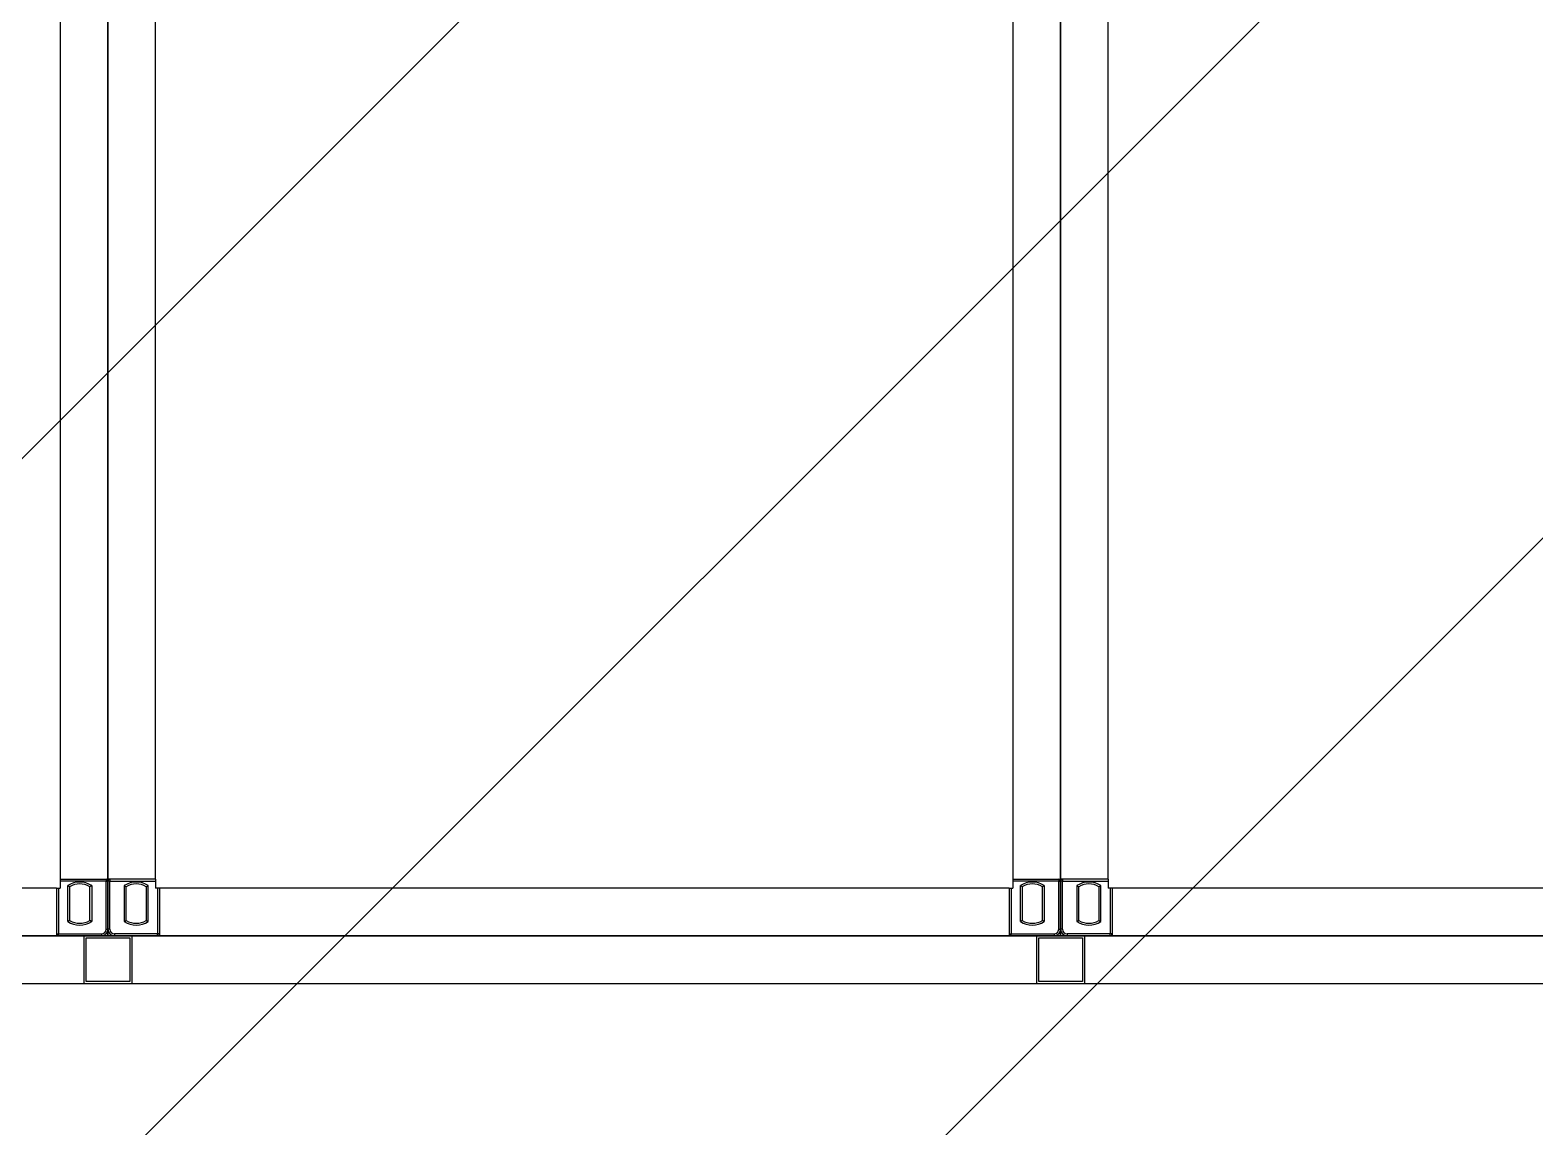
# Model space of a CAD drawing. Header units: millimetres. Extents: x 4133871 to 4440428, y -545651 to -495191.
# Drawn here: x 4276603 to 4276887.3, y -500579.2 to -500371.9 of the extents above; entities that cross this region are included whole.
import ezdxf

# ---------------------------------------------------------------- set-up
doc = ezdxf.new("R2010")
doc.units = ezdxf.units.MM
doc.header["$LTSCALE"] = 60
doc.layers.add('3', color=3, linetype='Continuous')

# ---------------------------------------------------------------- blocks, each defined once
blk = doc.blocks.new('KEY PLAN_NEW')
at = {"color": 253}
for p, q in [((-1466.862, -1315.504), (-1466.862, -1428.384)), ((-1460.862, -1428.384), (-1460.862, -1315.504)), ((-1406.862, -1315.504), (-1406.862, -1428.384)), ((-1400.862, -1428.384), (-1400.862, -1315.504)), ((-1467.102, -1428.944), (-1520.622, -1428.944)), ((-1467.102, -1428.944), (-1466.862, -1428.944)), ((-1466.862, -1428.384), (-1466.862, -1428.944)), ((-1460.862, -1428.384), (-1460.862, -1428.944)), ((-1460.622, -1428.944), (-1460.862, -1428.944)), ((-1407.102, -1428.944), (-1460.622, -1428.944)), ((-1407.102, -1428.944), (-1406.862, -1428.944)), ((-1406.862, -1428.384), (-1406.862, -1428.944)), ((-1400.862, -1428.384), (-1400.862, -1428.944)), ((-1400.622, -1428.944), (-1400.862, -1428.944)), ((-1347.102, -1428.944), (-1400.622, -1428.944)), ((-1465.362, -1434.944), (-1465.362, -1431.944)), ((-1462.362, -1431.944), (-1465.362, -1431.944)), ((-1465.242, -1432.064), (-1462.482, -1432.064)), ((-1465.242, -1432.064), (-1462.482, -1432.064)), ((-1465.242, -1434.824), (-1465.242, -1432.064)), ((-1462.482, -1432.064), (-1462.482, -1434.824)), ((-1462.362, -1431.944), (-1462.362, -1434.944)), ((-1405.362, -1434.944), (-1405.362, -1431.944)), ((-1402.362, -1431.944), (-1405.362, -1431.944)), ((-1405.242, -1432.064), (-1402.482, -1432.064)), ((-1405.242, -1432.064), (-1402.482, -1432.064)), ((-1405.242, -1434.824), (-1405.242, -1432.064)), ((-1402.482, -1432.064), (-1402.482, -1434.824)), ((-1402.362, -1431.944), (-1402.362, -1434.944)), ((-1462.482, -1434.824), (-1465.242, -1434.824)), ((-1402.482, -1434.824), (-1405.242, -1434.824)), ((-1580.302, -1434.944), (-1287.422, -1434.944)), ((-1465.362, -1434.944), (-1462.362, -1434.944)), ((-1405.362, -1434.944), (-1402.362, -1434.944))]:
    blk.add_line(p, q, dxfattribs=at)
at = {"color": 253, "linetype": 'Continuous'}
for p, q in [((-1467.102, -1428.944), (-1467.102, -1431.944)), ((-1466.982, -1428.944), (-1466.982, -1431.824)), ((-1466.862, -1428.384), (-1463.862, -1428.384)), ((-1463.982, -1428.504), (-1466.862, -1428.504)), ((-1466.397, -1431.045), (-1466.397, -1428.782)), ((-1466.277, -1428.849), (-1466.277, -1430.979)), ((-1465.007, -1430.979), (-1465.007, -1428.849)), ((-1464.887, -1428.782), (-1464.887, -1431.045)), ((-1463.982, -1428.384), (-1463.982, -1428.504)), ((-1463.982, -1428.504), (-1463.862, -1428.504)), ((-1463.982, -1431.534), (-1463.982, -1428.504)), ((-1460.862, -1428.384), (-1463.862, -1428.384)), ((-1463.742, -1428.504), (-1463.862, -1428.504)), ((-1463.742, -1428.384), (-1463.742, -1428.504)), ((-1463.742, -1428.504), (-1460.862, -1428.504)), ((-1463.742, -1431.534), (-1463.742, -1428.504)), ((-1462.837, -1428.782), (-1462.837, -1431.045)), ((-1462.717, -1430.979), (-1462.717, -1428.849)), ((-1461.447, -1428.849), (-1461.447, -1430.979)), ((-1461.327, -1431.045), (-1461.327, -1428.782)), ((-1460.742, -1428.944), (-1460.742, -1431.824)), ((-1460.622, -1428.944), (-1460.622, -1431.944)), ((-1407.102, -1428.944), (-1407.102, -1431.944)), ((-1406.982, -1428.944), (-1406.982, -1431.824)), ((-1406.862, -1428.384), (-1403.862, -1428.384)), ((-1403.982, -1428.504), (-1406.862, -1428.504)), ((-1406.397, -1431.045), (-1406.397, -1428.782)), ((-1406.277, -1428.849), (-1406.277, -1430.979)), ((-1405.007, -1430.979), (-1405.007, -1428.849)), ((-1404.887, -1428.782), (-1404.887, -1431.045)), ((-1403.982, -1428.384), (-1403.982, -1428.504)), ((-1403.982, -1428.504), (-1403.862, -1428.504)), ((-1403.982, -1431.534), (-1403.982, -1428.504)), ((-1400.862, -1428.384), (-1403.862, -1428.384)), ((-1403.742, -1428.504), (-1403.862, -1428.504)), ((-1403.742, -1428.384), (-1403.742, -1428.504)), ((-1403.742, -1428.504), (-1400.862, -1428.504)), ((-1403.742, -1431.534), (-1403.742, -1428.504)), ((-1402.837, -1428.782), (-1402.837, -1431.045)), ((-1402.717, -1430.979), (-1402.717, -1428.849)), ((-1401.447, -1428.849), (-1401.447, -1430.979)), ((-1401.327, -1431.045), (-1401.327, -1428.782)), ((-1400.742, -1428.944), (-1400.742, -1431.824)), ((-1400.622, -1428.944), (-1400.622, -1431.944)), ((-1467.102, -1431.824), (-1466.982, -1431.824)), ((-1466.982, -1431.944), (-1466.982, -1431.824)), ((-1466.982, -1431.824), (-1464.272, -1431.824)), ((-1464.272, -1431.824), (-1464.272, -1431.944)), ((-1463.982, -1431.534), (-1463.862, -1431.534)), ((-1463.982, -1431.824), (-1463.982, -1431.823)), ((-1463.982, -1431.824), (-1463.982, -1431.824)), ((-1463.742, -1431.534), (-1463.862, -1431.534)), ((-1463.742, -1431.824), (-1463.742, -1431.823)), ((-1463.742, -1431.824), (-1463.742, -1431.824)), ((-1463.452, -1431.824), (-1463.452, -1431.944)), ((-1460.742, -1431.824), (-1463.452, -1431.824)), ((-1460.742, -1431.944), (-1460.742, -1431.824)), ((-1460.622, -1431.824), (-1460.742, -1431.824)), ((-1407.102, -1431.824), (-1406.982, -1431.824)), ((-1406.982, -1431.944), (-1406.982, -1431.824)), ((-1406.982, -1431.824), (-1404.272, -1431.824)), ((-1404.272, -1431.824), (-1404.272, -1431.944)), ((-1403.982, -1431.534), (-1403.862, -1431.534)), ((-1403.982, -1431.824), (-1403.982, -1431.823)), ((-1403.982, -1431.824), (-1403.982, -1431.824)), ((-1403.742, -1431.534), (-1403.862, -1431.534)), ((-1403.742, -1431.824), (-1403.742, -1431.823)), ((-1403.742, -1431.824), (-1403.742, -1431.824)), ((-1403.452, -1431.824), (-1403.452, -1431.944)), ((-1400.742, -1431.824), (-1403.452, -1431.824)), ((-1400.742, -1431.944), (-1400.742, -1431.824)), ((-1400.622, -1431.824), (-1400.742, -1431.824))]:
    blk.add_line(p, q, dxfattribs=at)
at = {"color": 253}
for points in [[(-1523.862, -1311.944), (-1463.862, -1311.944), (-1463.862, -1431.944), (-1523.862, -1431.944)], [(-1463.862, -1311.944), (-1403.862, -1311.944), (-1403.862, -1431.944), (-1463.862, -1431.944)], [(-1403.862, -1311.944), (-1343.862, -1311.944), (-1343.862, -1431.944), (-1403.862, -1431.944)], [(-1583.862, -1491.944), (-1583.862, -1431.944), (-1283.862, -1431.944), (-1283.862, -1491.944)]]:
    blk.add_lwpolyline(points, close=True, dxfattribs=at)
at = {"color": 253, "linetype": 'Continuous'}
for centre, radius, start, end in [((-1465.642, -1429.914), 1.36, 56.27916, 123.72084), ((-1465.642, -1429.914), 1.24, 59.1964, 120.8036), ((-1463.982, -1428.504), 0.12, 0, 90), ((-1463.742, -1428.504), 0.12, 90, 180), ((-1462.082, -1429.914), 1.36, 56.27916, 123.72084), ((-1462.082, -1429.914), 1.24, 59.1964, 120.8036), ((-1405.642, -1429.914), 1.36, 56.27916, 123.72084), ((-1405.642, -1429.914), 1.24, 59.1964, 120.8036), ((-1403.982, -1428.504), 0.12, 0, 90), ((-1403.742, -1428.504), 0.12, 90, 180), ((-1402.082, -1429.914), 1.36, 56.27916, 123.72084), ((-1402.082, -1429.914), 1.24, 59.1964, 120.8036), ((-1465.642, -1429.914), 1.36, 236.27916, 303.72084), ((-1465.642, -1429.914), 1.24, 239.1964, 300.8036), ((-1462.082, -1429.914), 1.36, 236.27916, 303.72084), ((-1462.082, -1429.914), 1.24, 239.1964, 300.8036), ((-1405.642, -1429.914), 1.36, 236.27916, 303.72084), ((-1405.642, -1429.914), 1.24, 239.1964, 300.8036), ((-1402.082, -1429.914), 1.36, 236.27916, 303.72084), ((-1402.082, -1429.914), 1.24, 239.1964, 300.8036), ((-1466.982, -1431.824), 0.12, 180, 270), ((-1464.272, -1431.534), 0.41, 270, 0), ((-1464.272, -1431.534), 0.29, 270, 0), ((-1463.452, -1431.534), 0.41, 180, 270), ((-1463.452, -1431.534), 0.29, 180, 270), ((-1460.742, -1431.824), 0.12, 270, 0), ((-1406.982, -1431.824), 0.12, 180, 270), ((-1404.272, -1431.534), 0.41, 270, 0), ((-1404.272, -1431.534), 0.29, 270, 0), ((-1403.452, -1431.534), 0.41, 180, 270), ((-1403.452, -1431.534), 0.29, 180, 270), ((-1400.742, -1431.824), 0.12, 270, 0)]:
    blk.add_arc(centre, radius, start, end, dxfattribs=at)
for points, knots in [([(-1466.277, -1428.849), (-1466.277, -1428.848, 46), (-1466.278, -1428.848, 46), (-1466.279, -1428.848, 46), (-1466.28, -1428.847, 46), (-1466.28, -1428.847, 46), (-1466.281, -1428.846, 46), (-1466.281, -1428.846, 46), (-1466.282, -1428.846, 46), (-1466.282, -1428.845, 46), (-1466.284, -1428.844, 46), (-1466.285, -1428.844, 46), (-1466.289, -1428.842, 46), (-1466.291, -1428.841, 46), (-1466.294, -1428.839, 46), (-1466.295, -1428.838, 46), (-1466.296, -1428.838, 46), (-1466.297, -1428.837, 46), (-1466.298, -1428.837, 46), (-1466.299, -1428.836, 46), (-1466.301, -1428.835, 46), (-1466.304, -1428.833, 46), (-1466.309, -1428.83, 46), (-1466.312, -1428.829, 46), (-1466.316, -1428.826, 46), (-1466.318, -1428.826, 46), (-1466.32, -1428.824, 46), (-1466.32, -1428.824, 46), (-1466.322, -1428.823, 46), (-1466.323, -1428.823, 46), (-1466.327, -1428.821, 46), (-1466.33, -1428.819, 46), (-1466.336, -1428.815, 46), (-1466.339, -1428.813, 46), (-1466.346, -1428.81, 46), (-1466.35, -1428.808, 46), (-1466.354, -1428.806, 46), (-1466.355, -1428.805, 46), (-1466.357, -1428.804, 46), (-1466.358, -1428.804, 46), (-1466.36, -1428.802, 46), (-1466.362, -1428.801, 46), (-1466.367, -1428.798, 46), (-1466.371, -1428.796, 46), (-1466.378, -1428.792, 46), (-1466.382, -1428.79, 46), (-1466.387, -1428.787, 46), (-1466.389, -1428.786, 46), (-1466.392, -1428.785, 46), (-1466.394, -1428.784, 46), (-1466.395, -1428.783, 46), (-1466.396, -1428.783, 46), (-1466.396, -1428.783, 46), (-1466.397, -1428.782, 46)], [0, 0, 0, 0, 0.06206, 0.12459, 0.12459, 0.155854, 0.155854, 0.171487, 0.171487, 0.187119, 0.187119, 0.249648, 0.249648, 0.312178, 0.312178, 0.343442, 0.343442, 0.359075, 0.359075, 0.374707, 0.374707, 0.437236, 0.437236, 0.499766, 0.499766, 0.53103, 0.53103, 0.546663, 0.546663, 0.562295, 0.562295, 0.624824, 0.624824, 0.687353, 0.687353, 0.749883, 0.749883, 0.765515, 0.765515, 0.781147, 0.781147, 0.812412, 0.812412, 0.874941, 0.874941, 0.937471, 0.937471, 0.968735, 0.968735, 0.984368, 0.992184, 0.992184, 1, 1, 1, 1]), ([(-1464.887, -1428.782), (-1464.887, -1428.783, 46), (-1464.888, -1428.783, 46), (-1464.889, -1428.783, 46), (-1464.89, -1428.784, 46), (-1464.891, -1428.785, 46), (-1464.894, -1428.786, 46), (-1464.896, -1428.787, 46), (-1464.902, -1428.79, 46), (-1464.905, -1428.792, 46), (-1464.913, -1428.796, 46), (-1464.916, -1428.798, 46), (-1464.922, -1428.801, 46), (-1464.923, -1428.802, 46), (-1464.926, -1428.804, 46), (-1464.927, -1428.804, 46), (-1464.929, -1428.805, 46), (-1464.93, -1428.806, 46), (-1464.934, -1428.808, 46), (-1464.937, -1428.81, 46), (-1464.944, -1428.813, 46), (-1464.947, -1428.815, 46), (-1464.954, -1428.819, 46), (-1464.957, -1428.821, 46), (-1464.961, -1428.823, 46), (-1464.962, -1428.823, 46), (-1464.963, -1428.824, 46), (-1464.964, -1428.824, 46), (-1464.966, -1428.826, 46), (-1464.967, -1428.826, 46), (-1464.972, -1428.829, 46), (-1464.974, -1428.83, 46), (-1464.98, -1428.833, 46), (-1464.982, -1428.835, 46), (-1464.985, -1428.836, 46), (-1464.986, -1428.837, 46), (-1464.987, -1428.837, 46), (-1464.987, -1428.838, 46), (-1464.989, -1428.838, 46), (-1464.99, -1428.839, 46), (-1464.993, -1428.841, 46), (-1464.995, -1428.842, 46), (-1464.998, -1428.844, 46), (-1465, -1428.844, 46), (-1465.001, -1428.845, 46), (-1465.002, -1428.846, 46), (-1465.002, -1428.846, 46), (-1465.002, -1428.846, 46), (-1465.003, -1428.847, 46), (-1465.004, -1428.847, 46), (-1465.005, -1428.848, 46), (-1465.006, -1428.848, 46), (-1465.007, -1428.848, 46), (-1465.007, -1428.849, 46)], [0, 0, 0, 0, 0.00782, 0.00782, 0.015639, 0.031279, 0.031279, 0.062557, 0.062557, 0.125114, 0.125114, 0.187671, 0.187671, 0.21895, 0.21895, 0.234589, 0.234589, 0.250228, 0.250228, 0.312785, 0.312785, 0.375342, 0.375342, 0.437899, 0.437899, 0.453538, 0.453538, 0.469178, 0.469178, 0.500456, 0.500456, 0.563013, 0.563013, 0.62557, 0.62557, 0.641209, 0.641209, 0.656849, 0.656849, 0.688127, 0.688127, 0.750684, 0.750684, 0.813241, 0.813241, 0.828881, 0.828881, 0.84452, 0.84452, 0.875798, 0.875798, 0.938355, 1, 1, 1, 1]), ([(-1462.837, -1428.782), (-1462.836, -1428.783, 46), (-1462.836, -1428.783, 46), (-1462.835, -1428.783, 46), (-1462.834, -1428.784, 46), (-1462.832, -1428.785, 46), (-1462.829, -1428.786, 46), (-1462.827, -1428.787, 46), (-1462.822, -1428.79, 46), (-1462.818, -1428.792, 46), (-1462.811, -1428.796, 46), (-1462.807, -1428.798, 46), (-1462.802, -1428.801, 46), (-1462.8, -1428.802, 46), (-1462.798, -1428.804, 46), (-1462.797, -1428.804, 46), (-1462.795, -1428.805, 46), (-1462.794, -1428.806, 46), (-1462.79, -1428.808, 46), (-1462.786, -1428.81, 46), (-1462.779, -1428.813, 46), (-1462.776, -1428.815, 46), (-1462.77, -1428.819, 46), (-1462.767, -1428.821, 46), (-1462.763, -1428.823, 46), (-1462.762, -1428.823, 46), (-1462.76, -1428.824, 46), (-1462.76, -1428.824, 46), (-1462.758, -1428.826, 46), (-1462.756, -1428.826, 46), (-1462.752, -1428.829, 46), (-1462.749, -1428.83, 46), (-1462.744, -1428.833, 46), (-1462.741, -1428.835, 46), (-1462.739, -1428.836, 46), (-1462.738, -1428.837, 46), (-1462.737, -1428.837, 46), (-1462.736, -1428.838, 46), (-1462.735, -1428.838, 46), (-1462.734, -1428.839, 46), (-1462.731, -1428.841, 46), (-1462.729, -1428.842, 46), (-1462.725, -1428.844, 46), (-1462.724, -1428.844, 46), (-1462.722, -1428.845, 46), (-1462.722, -1428.846, 46), (-1462.721, -1428.846, 46), (-1462.721, -1428.846, 46), (-1462.72, -1428.847, 46), (-1462.72, -1428.847, 46), (-1462.719, -1428.848, 46), (-1462.718, -1428.848, 46), (-1462.717, -1428.848, 46), (-1462.717, -1428.849, 46)], [0, 0, 0, 0, 0.00782, 0.00782, 0.015639, 0.031279, 0.031279, 0.062557, 0.062557, 0.125114, 0.125114, 0.187671, 0.187671, 0.21895, 0.21895, 0.234589, 0.234589, 0.250228, 0.250228, 0.312785, 0.312785, 0.375342, 0.375342, 0.437899, 0.437899, 0.453538, 0.453538, 0.469178, 0.469178, 0.500456, 0.500456, 0.563013, 0.563013, 0.62557, 0.62557, 0.641209, 0.641209, 0.656849, 0.656849, 0.688127, 0.688127, 0.750684, 0.750684, 0.813241, 0.813241, 0.828881, 0.828881, 0.84452, 0.84452, 0.875798, 0.875798, 0.938355, 1, 1, 1, 1]), ([(-1461.447, -1428.849), (-1461.447, -1428.848, 46), (-1461.446, -1428.848, 46), (-1461.445, -1428.848, 46), (-1461.444, -1428.847, 46), (-1461.443, -1428.847, 46), (-1461.442, -1428.846, 46), (-1461.442, -1428.846, 46), (-1461.442, -1428.846, 46), (-1461.441, -1428.845, 46), (-1461.44, -1428.844, 46), (-1461.438, -1428.844, 46), (-1461.435, -1428.842, 46), (-1461.433, -1428.841, 46), (-1461.43, -1428.839, 46), (-1461.429, -1428.838, 46), (-1461.427, -1428.838, 46), (-1461.427, -1428.837, 46), (-1461.426, -1428.837, 46), (-1461.425, -1428.836, 46), (-1461.422, -1428.835, 46), (-1461.42, -1428.833, 46), (-1461.414, -1428.83, 46), (-1461.412, -1428.829, 46), (-1461.407, -1428.826, 46), (-1461.406, -1428.826, 46), (-1461.404, -1428.824, 46), (-1461.403, -1428.824, 46), (-1461.402, -1428.823, 46), (-1461.401, -1428.823, 46), (-1461.397, -1428.821, 46), (-1461.394, -1428.819, 46), (-1461.387, -1428.815, 46), (-1461.384, -1428.813, 46), (-1461.377, -1428.81, 46), (-1461.374, -1428.808, 46), (-1461.37, -1428.806, 46), (-1461.369, -1428.805, 46), (-1461.367, -1428.804, 46), (-1461.366, -1428.804, 46), (-1461.363, -1428.802, 46), (-1461.362, -1428.801, 46), (-1461.356, -1428.798, 46), (-1461.353, -1428.796, 46), (-1461.345, -1428.792, 46), (-1461.342, -1428.79, 46), (-1461.336, -1428.787, 46), (-1461.334, -1428.786, 46), (-1461.331, -1428.785, 46), (-1461.33, -1428.784, 46), (-1461.329, -1428.783, 46), (-1461.328, -1428.783, 46), (-1461.327, -1428.783, 46), (-1461.327, -1428.782, 46)], [0, 0, 0, 0, 0.06206, 0.12459, 0.12459, 0.155854, 0.155854, 0.171487, 0.171487, 0.187119, 0.187119, 0.249648, 0.249648, 0.312178, 0.312178, 0.343442, 0.343442, 0.359075, 0.359075, 0.374707, 0.374707, 0.437236, 0.437236, 0.499766, 0.499766, 0.53103, 0.53103, 0.546663, 0.546663, 0.562295, 0.562295, 0.624824, 0.624824, 0.687353, 0.687353, 0.749883, 0.749883, 0.765515, 0.765515, 0.781147, 0.781147, 0.812412, 0.812412, 0.874941, 0.874941, 0.937471, 0.937471, 0.968735, 0.968735, 0.984368, 0.992184, 0.992184, 1, 1, 1, 1]), ([(-1406.277, -1428.849), (-1406.277, -1428.848, 46), (-1406.278, -1428.848, 46), (-1406.279, -1428.848, 46), (-1406.28, -1428.847, 46), (-1406.28, -1428.847, 46), (-1406.281, -1428.846, 46), (-1406.281, -1428.846, 46), (-1406.282, -1428.846, 46), (-1406.282, -1428.845, 46), (-1406.284, -1428.844, 46), (-1406.285, -1428.844, 46), (-1406.289, -1428.842, 46), (-1406.291, -1428.841, 46), (-1406.294, -1428.839, 46), (-1406.295, -1428.838, 46), (-1406.296, -1428.838, 46), (-1406.297, -1428.837, 46), (-1406.298, -1428.837, 46), (-1406.299, -1428.836, 46), (-1406.301, -1428.835, 46), (-1406.304, -1428.833, 46), (-1406.309, -1428.83, 46), (-1406.312, -1428.829, 46), (-1406.316, -1428.826, 46), (-1406.318, -1428.826, 46), (-1406.32, -1428.824, 46), (-1406.32, -1428.824, 46), (-1406.322, -1428.823, 46), (-1406.323, -1428.823, 46), (-1406.327, -1428.821, 46), (-1406.33, -1428.819, 46), (-1406.336, -1428.815, 46), (-1406.339, -1428.813, 46), (-1406.346, -1428.81, 46), (-1406.35, -1428.808, 46), (-1406.354, -1428.806, 46), (-1406.355, -1428.805, 46), (-1406.357, -1428.804, 46), (-1406.358, -1428.804, 46), (-1406.36, -1428.802, 46), (-1406.362, -1428.801, 46), (-1406.367, -1428.798, 46), (-1406.371, -1428.796, 46), (-1406.378, -1428.792, 46), (-1406.382, -1428.79, 46), (-1406.387, -1428.787, 46), (-1406.389, -1428.786, 46), (-1406.392, -1428.785, 46), (-1406.394, -1428.784, 46), (-1406.395, -1428.783, 46), (-1406.396, -1428.783, 46), (-1406.396, -1428.783, 46), (-1406.397, -1428.782, 46)], [0, 0, 0, 0, 0.06206, 0.12459, 0.12459, 0.155854, 0.155854, 0.171487, 0.171487, 0.187119, 0.187119, 0.249648, 0.249648, 0.312178, 0.312178, 0.343442, 0.343442, 0.359075, 0.359075, 0.374707, 0.374707, 0.437236, 0.437236, 0.499766, 0.499766, 0.53103, 0.53103, 0.546663, 0.546663, 0.562295, 0.562295, 0.624824, 0.624824, 0.687353, 0.687353, 0.749883, 0.749883, 0.765515, 0.765515, 0.781147, 0.781147, 0.812412, 0.812412, 0.874941, 0.874941, 0.937471, 0.937471, 0.968735, 0.968735, 0.984368, 0.992184, 0.992184, 1, 1, 1, 1]), ([(-1404.887, -1428.782), (-1404.887, -1428.783, 46), (-1404.888, -1428.783, 46), (-1404.889, -1428.783, 46), (-1404.89, -1428.784, 46), (-1404.891, -1428.785, 46), (-1404.894, -1428.786, 46), (-1404.896, -1428.787, 46), (-1404.902, -1428.79, 46), (-1404.905, -1428.792, 46), (-1404.913, -1428.796, 46), (-1404.916, -1428.798, 46), (-1404.922, -1428.801, 46), (-1404.923, -1428.802, 46), (-1404.926, -1428.804, 46), (-1404.927, -1428.804, 46), (-1404.929, -1428.805, 46), (-1404.93, -1428.806, 46), (-1404.934, -1428.808, 46), (-1404.937, -1428.81, 46), (-1404.944, -1428.813, 46), (-1404.947, -1428.815, 46), (-1404.954, -1428.819, 46), (-1404.957, -1428.821, 46), (-1404.961, -1428.823, 46), (-1404.962, -1428.823, 46), (-1404.963, -1428.824, 46), (-1404.964, -1428.824, 46), (-1404.966, -1428.826, 46), (-1404.967, -1428.826, 46), (-1404.972, -1428.829, 46), (-1404.974, -1428.83, 46), (-1404.98, -1428.833, 46), (-1404.982, -1428.835, 46), (-1404.985, -1428.836, 46), (-1404.986, -1428.837, 46), (-1404.987, -1428.837, 46), (-1404.987, -1428.838, 46), (-1404.989, -1428.838, 46), (-1404.99, -1428.839, 46), (-1404.993, -1428.841, 46), (-1404.995, -1428.842, 46), (-1404.998, -1428.844, 46), (-1405, -1428.844, 46), (-1405.001, -1428.845, 46), (-1405.002, -1428.846, 46), (-1405.002, -1428.846, 46), (-1405.002, -1428.846, 46), (-1405.003, -1428.847, 46), (-1405.004, -1428.847, 46), (-1405.005, -1428.848, 46), (-1405.006, -1428.848, 46), (-1405.007, -1428.848, 46), (-1405.007, -1428.849, 46)], [0, 0, 0, 0, 0.00782, 0.00782, 0.015639, 0.031279, 0.031279, 0.062557, 0.062557, 0.125114, 0.125114, 0.187671, 0.187671, 0.21895, 0.21895, 0.234589, 0.234589, 0.250228, 0.250228, 0.312785, 0.312785, 0.375342, 0.375342, 0.437899, 0.437899, 0.453538, 0.453538, 0.469178, 0.469178, 0.500456, 0.500456, 0.563013, 0.563013, 0.62557, 0.62557, 0.641209, 0.641209, 0.656849, 0.656849, 0.688127, 0.688127, 0.750684, 0.750684, 0.813241, 0.813241, 0.828881, 0.828881, 0.84452, 0.84452, 0.875798, 0.875798, 0.938355, 1, 1, 1, 1]), ([(-1402.837, -1428.782), (-1402.836, -1428.783, 46), (-1402.836, -1428.783, 46), (-1402.835, -1428.783, 46), (-1402.834, -1428.784, 46), (-1402.832, -1428.785, 46), (-1402.829, -1428.786, 46), (-1402.827, -1428.787, 46), (-1402.822, -1428.79, 46), (-1402.818, -1428.792, 46), (-1402.811, -1428.796, 46), (-1402.807, -1428.798, 46), (-1402.802, -1428.801, 46), (-1402.8, -1428.802, 46), (-1402.798, -1428.804, 46), (-1402.797, -1428.804, 46), (-1402.795, -1428.805, 46), (-1402.794, -1428.806, 46), (-1402.79, -1428.808, 46), (-1402.786, -1428.81, 46), (-1402.779, -1428.813, 46), (-1402.776, -1428.815, 46), (-1402.77, -1428.819, 46), (-1402.767, -1428.821, 46), (-1402.763, -1428.823, 46), (-1402.762, -1428.823, 46), (-1402.76, -1428.824, 46), (-1402.76, -1428.824, 46), (-1402.758, -1428.826, 46), (-1402.756, -1428.826, 46), (-1402.752, -1428.829, 46), (-1402.749, -1428.83, 46), (-1402.744, -1428.833, 46), (-1402.741, -1428.835, 46), (-1402.739, -1428.836, 46), (-1402.738, -1428.837, 46), (-1402.737, -1428.837, 46), (-1402.736, -1428.838, 46), (-1402.735, -1428.838, 46), (-1402.734, -1428.839, 46), (-1402.731, -1428.841, 46), (-1402.729, -1428.842, 46), (-1402.725, -1428.844, 46), (-1402.724, -1428.844, 46), (-1402.722, -1428.845, 46), (-1402.722, -1428.846, 46), (-1402.721, -1428.846, 46), (-1402.721, -1428.846, 46), (-1402.72, -1428.847, 46), (-1402.72, -1428.847, 46), (-1402.719, -1428.848, 46), (-1402.718, -1428.848, 46), (-1402.717, -1428.848, 46), (-1402.717, -1428.849, 46)], [0, 0, 0, 0, 0.00782, 0.00782, 0.015639, 0.031279, 0.031279, 0.062557, 0.062557, 0.125114, 0.125114, 0.187671, 0.187671, 0.21895, 0.21895, 0.234589, 0.234589, 0.250228, 0.250228, 0.312785, 0.312785, 0.375342, 0.375342, 0.437899, 0.437899, 0.453538, 0.453538, 0.469178, 0.469178, 0.500456, 0.500456, 0.563013, 0.563013, 0.62557, 0.62557, 0.641209, 0.641209, 0.656849, 0.656849, 0.688127, 0.688127, 0.750684, 0.750684, 0.813241, 0.813241, 0.828881, 0.828881, 0.84452, 0.84452, 0.875798, 0.875798, 0.938355, 1, 1, 1, 1]), ([(-1401.447, -1428.849), (-1401.447, -1428.848, 46), (-1401.446, -1428.848, 46), (-1401.445, -1428.848, 46), (-1401.444, -1428.847, 46), (-1401.443, -1428.847, 46), (-1401.442, -1428.846, 46), (-1401.442, -1428.846, 46), (-1401.442, -1428.846, 46), (-1401.441, -1428.845, 46), (-1401.44, -1428.844, 46), (-1401.438, -1428.844, 46), (-1401.435, -1428.842, 46), (-1401.433, -1428.841, 46), (-1401.43, -1428.839, 46), (-1401.429, -1428.838, 46), (-1401.427, -1428.838, 46), (-1401.427, -1428.837, 46), (-1401.426, -1428.837, 46), (-1401.425, -1428.836, 46), (-1401.422, -1428.835, 46), (-1401.42, -1428.833, 46), (-1401.414, -1428.83, 46), (-1401.412, -1428.829, 46), (-1401.407, -1428.826, 46), (-1401.406, -1428.826, 46), (-1401.404, -1428.824, 46), (-1401.403, -1428.824, 46), (-1401.402, -1428.823, 46), (-1401.401, -1428.823, 46), (-1401.397, -1428.821, 46), (-1401.394, -1428.819, 46), (-1401.387, -1428.815, 46), (-1401.384, -1428.813, 46), (-1401.377, -1428.81, 46), (-1401.374, -1428.808, 46), (-1401.37, -1428.806, 46), (-1401.369, -1428.805, 46), (-1401.367, -1428.804, 46), (-1401.366, -1428.804, 46), (-1401.363, -1428.802, 46), (-1401.362, -1428.801, 46), (-1401.356, -1428.798, 46), (-1401.353, -1428.796, 46), (-1401.345, -1428.792, 46), (-1401.342, -1428.79, 46), (-1401.336, -1428.787, 46), (-1401.334, -1428.786, 46), (-1401.331, -1428.785, 46), (-1401.33, -1428.784, 46), (-1401.329, -1428.783, 46), (-1401.328, -1428.783, 46), (-1401.327, -1428.783, 46), (-1401.327, -1428.782, 46)], [0, 0, 0, 0, 0.06206, 0.12459, 0.12459, 0.155854, 0.155854, 0.171487, 0.171487, 0.187119, 0.187119, 0.249648, 0.249648, 0.312178, 0.312178, 0.343442, 0.343442, 0.359075, 0.359075, 0.374707, 0.374707, 0.437236, 0.437236, 0.499766, 0.499766, 0.53103, 0.53103, 0.546663, 0.546663, 0.562295, 0.562295, 0.624824, 0.624824, 0.687353, 0.687353, 0.749883, 0.749883, 0.765515, 0.765515, 0.781147, 0.781147, 0.812412, 0.812412, 0.874941, 0.874941, 0.937471, 0.937471, 0.968735, 0.968735, 0.984368, 0.992184, 0.992184, 1, 1, 1, 1]), ([(-1466.277, -1430.979), (-1466.277, -1430.979, 46), (-1466.278, -1430.979, 46), (-1466.279, -1430.98, 46), (-1466.28, -1430.98, 46), (-1466.28, -1430.981, 46), (-1466.281, -1430.981, 46), (-1466.281, -1430.981, 46), (-1466.282, -1430.982, 46), (-1466.282, -1430.982, 46), (-1466.284, -1430.983, 46), (-1466.285, -1430.984, 46), (-1466.289, -1430.985, 46), (-1466.291, -1430.986, 46), (-1466.294, -1430.988, 46), (-1466.295, -1430.989, 46), (-1466.296, -1430.99, 46), (-1466.297, -1430.99, 46), (-1466.298, -1430.991, 46), (-1466.299, -1430.991, 46), (-1466.301, -1430.993, 46), (-1466.304, -1430.994, 46), (-1466.309, -1430.997, 46), (-1466.312, -1430.998, 46), (-1466.316, -1431.001, 46), (-1466.318, -1431.002, 46), (-1466.32, -1431.003, 46), (-1466.32, -1431.003, 46), (-1466.322, -1431.004, 46), (-1466.323, -1431.004, 46), (-1466.327, -1431.007, 46), (-1466.33, -1431.008, 46), (-1466.336, -1431.012, 46), (-1466.339, -1431.014, 46), (-1466.346, -1431.017, 46), (-1466.35, -1431.019, 46), (-1466.354, -1431.022, 46), (-1466.355, -1431.022, 46), (-1466.357, -1431.023, 46), (-1466.358, -1431.024, 46), (-1466.36, -1431.025, 46), (-1466.362, -1431.026, 46), (-1466.367, -1431.029, 46), (-1466.371, -1431.031, 46), (-1466.378, -1431.035, 46), (-1466.382, -1431.037, 46), (-1466.387, -1431.04, 46), (-1466.389, -1431.041, 46), (-1466.392, -1431.042, 46), (-1466.394, -1431.043, 46), (-1466.395, -1431.044, 46), (-1466.396, -1431.044, 46), (-1466.396, -1431.045, 46), (-1466.397, -1431.045, 46)], [0, 0, 0, 0, 0.06206, 0.12459, 0.12459, 0.155854, 0.155854, 0.171487, 0.171487, 0.187119, 0.187119, 0.249648, 0.249648, 0.312178, 0.312178, 0.343442, 0.343442, 0.359075, 0.359075, 0.374707, 0.374707, 0.437236, 0.437236, 0.499766, 0.499766, 0.53103, 0.53103, 0.546663, 0.546663, 0.562295, 0.562295, 0.624824, 0.624824, 0.687353, 0.687353, 0.749883, 0.749883, 0.765515, 0.765515, 0.781147, 0.781147, 0.812412, 0.812412, 0.874941, 0.874941, 0.937471, 0.937471, 0.968735, 0.968735, 0.984368, 0.992184, 0.992184, 1, 1, 1, 1]), ([(-1464.887, -1431.045), (-1464.887, -1431.045, 46), (-1464.888, -1431.044, 46), (-1464.889, -1431.044, 46), (-1464.89, -1431.043, 46), (-1464.891, -1431.042, 46), (-1464.894, -1431.041, 46), (-1464.896, -1431.04, 46), (-1464.902, -1431.037, 46), (-1464.905, -1431.035, 46), (-1464.913, -1431.031, 46), (-1464.916, -1431.029, 46), (-1464.922, -1431.026, 46), (-1464.923, -1431.025, 46), (-1464.926, -1431.024, 46), (-1464.927, -1431.023, 46), (-1464.929, -1431.022, 46), (-1464.93, -1431.022, 46), (-1464.934, -1431.019, 46), (-1464.937, -1431.017, 46), (-1464.944, -1431.014, 46), (-1464.947, -1431.012, 46), (-1464.954, -1431.008, 46), (-1464.957, -1431.007, 46), (-1464.961, -1431.004, 46), (-1464.962, -1431.004, 46), (-1464.963, -1431.003, 46), (-1464.964, -1431.003, 46), (-1464.966, -1431.002, 46), (-1464.967, -1431.001, 46), (-1464.972, -1430.998, 46), (-1464.974, -1430.997, 46), (-1464.98, -1430.994, 46), (-1464.982, -1430.993, 46), (-1464.985, -1430.991, 46), (-1464.986, -1430.991, 46), (-1464.987, -1430.99, 46), (-1464.987, -1430.99, 46), (-1464.989, -1430.989, 46), (-1464.99, -1430.988, 46), (-1464.993, -1430.986, 46), (-1464.995, -1430.985, 46), (-1464.998, -1430.984, 46), (-1465, -1430.983, 46), (-1465.001, -1430.982, 46), (-1465.002, -1430.982, 46), (-1465.002, -1430.981, 46), (-1465.002, -1430.981, 46), (-1465.003, -1430.981, 46), (-1465.004, -1430.98, 46), (-1465.005, -1430.98, 46), (-1465.006, -1430.979, 46), (-1465.007, -1430.979, 46), (-1465.007, -1430.979, 46)], [0, 0, 0, 0, 0.00782, 0.00782, 0.015639, 0.031279, 0.031279, 0.062557, 0.062557, 0.125114, 0.125114, 0.187671, 0.187671, 0.21895, 0.21895, 0.234589, 0.234589, 0.250228, 0.250228, 0.312785, 0.312785, 0.375342, 0.375342, 0.437899, 0.437899, 0.453538, 0.453538, 0.469178, 0.469178, 0.500456, 0.500456, 0.563013, 0.563013, 0.62557, 0.62557, 0.641209, 0.641209, 0.656849, 0.656849, 0.688127, 0.688127, 0.750684, 0.750684, 0.813241, 0.813241, 0.828881, 0.828881, 0.84452, 0.84452, 0.875798, 0.875798, 0.938355, 1, 1, 1, 1]), ([(-1462.837, -1431.045), (-1462.836, -1431.045, 46), (-1462.836, -1431.044, 46), (-1462.835, -1431.044, 46), (-1462.834, -1431.043, 46), (-1462.832, -1431.042, 46), (-1462.829, -1431.041, 46), (-1462.827, -1431.04, 46), (-1462.822, -1431.037, 46), (-1462.818, -1431.035, 46), (-1462.811, -1431.031, 46), (-1462.807, -1431.029, 46), (-1462.802, -1431.026, 46), (-1462.8, -1431.025, 46), (-1462.798, -1431.024, 46), (-1462.797, -1431.023, 46), (-1462.795, -1431.022, 46), (-1462.794, -1431.022, 46), (-1462.79, -1431.019, 46), (-1462.786, -1431.017, 46), (-1462.779, -1431.014, 46), (-1462.776, -1431.012, 46), (-1462.77, -1431.008, 46), (-1462.767, -1431.007, 46), (-1462.763, -1431.004, 46), (-1462.762, -1431.004, 46), (-1462.76, -1431.003, 46), (-1462.76, -1431.003, 46), (-1462.758, -1431.002, 46), (-1462.756, -1431.001, 46), (-1462.752, -1430.998, 46), (-1462.749, -1430.997, 46), (-1462.744, -1430.994, 46), (-1462.741, -1430.993, 46), (-1462.739, -1430.991, 46), (-1462.738, -1430.991, 46), (-1462.737, -1430.99, 46), (-1462.736, -1430.99, 46), (-1462.735, -1430.989, 46), (-1462.734, -1430.988, 46), (-1462.731, -1430.986, 46), (-1462.729, -1430.985, 46), (-1462.725, -1430.984, 46), (-1462.724, -1430.983, 46), (-1462.722, -1430.982, 46), (-1462.722, -1430.982, 46), (-1462.721, -1430.981, 46), (-1462.721, -1430.981, 46), (-1462.72, -1430.981, 46), (-1462.72, -1430.98, 46), (-1462.719, -1430.98, 46), (-1462.718, -1430.979, 46), (-1462.717, -1430.979, 46), (-1462.717, -1430.979, 46)], [0, 0, 0, 0, 0.00782, 0.00782, 0.015639, 0.031279, 0.031279, 0.062557, 0.062557, 0.125114, 0.125114, 0.187671, 0.187671, 0.21895, 0.21895, 0.234589, 0.234589, 0.250228, 0.250228, 0.312785, 0.312785, 0.375342, 0.375342, 0.437899, 0.437899, 0.453538, 0.453538, 0.469178, 0.469178, 0.500456, 0.500456, 0.563013, 0.563013, 0.62557, 0.62557, 0.641209, 0.641209, 0.656849, 0.656849, 0.688127, 0.688127, 0.750684, 0.750684, 0.813241, 0.813241, 0.828881, 0.828881, 0.84452, 0.84452, 0.875798, 0.875798, 0.938355, 1, 1, 1, 1]), ([(-1461.447, -1430.979), (-1461.447, -1430.979, 46), (-1461.446, -1430.979, 46), (-1461.445, -1430.98, 46), (-1461.444, -1430.98, 46), (-1461.443, -1430.981, 46), (-1461.442, -1430.981, 46), (-1461.442, -1430.981, 46), (-1461.442, -1430.982, 46), (-1461.441, -1430.982, 46), (-1461.44, -1430.983, 46), (-1461.438, -1430.984, 46), (-1461.435, -1430.985, 46), (-1461.433, -1430.986, 46), (-1461.43, -1430.988, 46), (-1461.429, -1430.989, 46), (-1461.427, -1430.99, 46), (-1461.427, -1430.99, 46), (-1461.426, -1430.991, 46), (-1461.425, -1430.991, 46), (-1461.422, -1430.993, 46), (-1461.42, -1430.994, 46), (-1461.414, -1430.997, 46), (-1461.412, -1430.998, 46), (-1461.407, -1431.001, 46), (-1461.406, -1431.002, 46), (-1461.404, -1431.003, 46), (-1461.403, -1431.003, 46), (-1461.402, -1431.004, 46), (-1461.401, -1431.004, 46), (-1461.397, -1431.007, 46), (-1461.394, -1431.008, 46), (-1461.387, -1431.012, 46), (-1461.384, -1431.014, 46), (-1461.377, -1431.017, 46), (-1461.374, -1431.019, 46), (-1461.37, -1431.022, 46), (-1461.369, -1431.022, 46), (-1461.367, -1431.023, 46), (-1461.366, -1431.024, 46), (-1461.363, -1431.025, 46), (-1461.362, -1431.026, 46), (-1461.356, -1431.029, 46), (-1461.353, -1431.031, 46), (-1461.345, -1431.035, 46), (-1461.342, -1431.037, 46), (-1461.336, -1431.04, 46), (-1461.334, -1431.041, 46), (-1461.331, -1431.042, 46), (-1461.33, -1431.043, 46), (-1461.329, -1431.044, 46), (-1461.328, -1431.044, 46), (-1461.327, -1431.045, 46), (-1461.327, -1431.045, 46)], [0, 0, 0, 0, 0.06206, 0.12459, 0.12459, 0.155854, 0.155854, 0.171487, 0.171487, 0.187119, 0.187119, 0.249648, 0.249648, 0.312178, 0.312178, 0.343442, 0.343442, 0.359075, 0.359075, 0.374707, 0.374707, 0.437236, 0.437236, 0.499766, 0.499766, 0.53103, 0.53103, 0.546663, 0.546663, 0.562295, 0.562295, 0.624824, 0.624824, 0.687353, 0.687353, 0.749883, 0.749883, 0.765515, 0.765515, 0.781147, 0.781147, 0.812412, 0.812412, 0.874941, 0.874941, 0.937471, 0.937471, 0.968735, 0.968735, 0.984368, 0.992184, 0.992184, 1, 1, 1, 1]), ([(-1406.277, -1430.979), (-1406.277, -1430.979, 46), (-1406.278, -1430.979, 46), (-1406.279, -1430.98, 46), (-1406.28, -1430.98, 46), (-1406.28, -1430.981, 46), (-1406.281, -1430.981, 46), (-1406.281, -1430.981, 46), (-1406.282, -1430.982, 46), (-1406.282, -1430.982, 46), (-1406.284, -1430.983, 46), (-1406.285, -1430.984, 46), (-1406.289, -1430.985, 46), (-1406.291, -1430.986, 46), (-1406.294, -1430.988, 46), (-1406.295, -1430.989, 46), (-1406.296, -1430.99, 46), (-1406.297, -1430.99, 46), (-1406.298, -1430.991, 46), (-1406.299, -1430.991, 46), (-1406.301, -1430.993, 46), (-1406.304, -1430.994, 46), (-1406.309, -1430.997, 46), (-1406.312, -1430.998, 46), (-1406.316, -1431.001, 46), (-1406.318, -1431.002, 46), (-1406.32, -1431.003, 46), (-1406.32, -1431.003, 46), (-1406.322, -1431.004, 46), (-1406.323, -1431.004, 46), (-1406.327, -1431.007, 46), (-1406.33, -1431.008, 46), (-1406.336, -1431.012, 46), (-1406.339, -1431.014, 46), (-1406.346, -1431.017, 46), (-1406.35, -1431.019, 46), (-1406.354, -1431.022, 46), (-1406.355, -1431.022, 46), (-1406.357, -1431.023, 46), (-1406.358, -1431.024, 46), (-1406.36, -1431.025, 46), (-1406.362, -1431.026, 46), (-1406.367, -1431.029, 46), (-1406.371, -1431.031, 46), (-1406.378, -1431.035, 46), (-1406.382, -1431.037, 46), (-1406.387, -1431.04, 46), (-1406.389, -1431.041, 46), (-1406.392, -1431.042, 46), (-1406.394, -1431.043, 46), (-1406.395, -1431.044, 46), (-1406.396, -1431.044, 46), (-1406.396, -1431.045, 46), (-1406.397, -1431.045, 46)], [0, 0, 0, 0, 0.06206, 0.12459, 0.12459, 0.155854, 0.155854, 0.171487, 0.171487, 0.187119, 0.187119, 0.249648, 0.249648, 0.312178, 0.312178, 0.343442, 0.343442, 0.359075, 0.359075, 0.374707, 0.374707, 0.437236, 0.437236, 0.499766, 0.499766, 0.53103, 0.53103, 0.546663, 0.546663, 0.562295, 0.562295, 0.624824, 0.624824, 0.687353, 0.687353, 0.749883, 0.749883, 0.765515, 0.765515, 0.781147, 0.781147, 0.812412, 0.812412, 0.874941, 0.874941, 0.937471, 0.937471, 0.968735, 0.968735, 0.984368, 0.992184, 0.992184, 1, 1, 1, 1]), ([(-1404.887, -1431.045), (-1404.887, -1431.045, 46), (-1404.888, -1431.044, 46), (-1404.889, -1431.044, 46), (-1404.89, -1431.043, 46), (-1404.891, -1431.042, 46), (-1404.894, -1431.041, 46), (-1404.896, -1431.04, 46), (-1404.902, -1431.037, 46), (-1404.905, -1431.035, 46), (-1404.913, -1431.031, 46), (-1404.916, -1431.029, 46), (-1404.922, -1431.026, 46), (-1404.923, -1431.025, 46), (-1404.926, -1431.024, 46), (-1404.927, -1431.023, 46), (-1404.929, -1431.022, 46), (-1404.93, -1431.022, 46), (-1404.934, -1431.019, 46), (-1404.937, -1431.017, 46), (-1404.944, -1431.014, 46), (-1404.947, -1431.012, 46), (-1404.954, -1431.008, 46), (-1404.957, -1431.007, 46), (-1404.961, -1431.004, 46), (-1404.962, -1431.004, 46), (-1404.963, -1431.003, 46), (-1404.964, -1431.003, 46), (-1404.966, -1431.002, 46), (-1404.967, -1431.001, 46), (-1404.972, -1430.998, 46), (-1404.974, -1430.997, 46), (-1404.98, -1430.994, 46), (-1404.982, -1430.993, 46), (-1404.985, -1430.991, 46), (-1404.986, -1430.991, 46), (-1404.987, -1430.99, 46), (-1404.987, -1430.99, 46), (-1404.989, -1430.989, 46), (-1404.99, -1430.988, 46), (-1404.993, -1430.986, 46), (-1404.995, -1430.985, 46), (-1404.998, -1430.984, 46), (-1405, -1430.983, 46), (-1405.001, -1430.982, 46), (-1405.002, -1430.982, 46), (-1405.002, -1430.981, 46), (-1405.002, -1430.981, 46), (-1405.003, -1430.981, 46), (-1405.004, -1430.98, 46), (-1405.005, -1430.98, 46), (-1405.006, -1430.979, 46), (-1405.007, -1430.979, 46), (-1405.007, -1430.979, 46)], [0, 0, 0, 0, 0.00782, 0.00782, 0.015639, 0.031279, 0.031279, 0.062557, 0.062557, 0.125114, 0.125114, 0.187671, 0.187671, 0.21895, 0.21895, 0.234589, 0.234589, 0.250228, 0.250228, 0.312785, 0.312785, 0.375342, 0.375342, 0.437899, 0.437899, 0.453538, 0.453538, 0.469178, 0.469178, 0.500456, 0.500456, 0.563013, 0.563013, 0.62557, 0.62557, 0.641209, 0.641209, 0.656849, 0.656849, 0.688127, 0.688127, 0.750684, 0.750684, 0.813241, 0.813241, 0.828881, 0.828881, 0.84452, 0.84452, 0.875798, 0.875798, 0.938355, 1, 1, 1, 1]), ([(-1402.837, -1431.045), (-1402.836, -1431.045, 46), (-1402.836, -1431.044, 46), (-1402.835, -1431.044, 46), (-1402.834, -1431.043, 46), (-1402.832, -1431.042, 46), (-1402.829, -1431.041, 46), (-1402.827, -1431.04, 46), (-1402.822, -1431.037, 46), (-1402.818, -1431.035, 46), (-1402.811, -1431.031, 46), (-1402.807, -1431.029, 46), (-1402.802, -1431.026, 46), (-1402.8, -1431.025, 46), (-1402.798, -1431.024, 46), (-1402.797, -1431.023, 46), (-1402.795, -1431.022, 46), (-1402.794, -1431.022, 46), (-1402.79, -1431.019, 46), (-1402.786, -1431.017, 46), (-1402.779, -1431.014, 46), (-1402.776, -1431.012, 46), (-1402.77, -1431.008, 46), (-1402.767, -1431.007, 46), (-1402.763, -1431.004, 46), (-1402.762, -1431.004, 46), (-1402.76, -1431.003, 46), (-1402.76, -1431.003, 46), (-1402.758, -1431.002, 46), (-1402.756, -1431.001, 46), (-1402.752, -1430.998, 46), (-1402.749, -1430.997, 46), (-1402.744, -1430.994, 46), (-1402.741, -1430.993, 46), (-1402.739, -1430.991, 46), (-1402.738, -1430.991, 46), (-1402.737, -1430.99, 46), (-1402.736, -1430.99, 46), (-1402.735, -1430.989, 46), (-1402.734, -1430.988, 46), (-1402.731, -1430.986, 46), (-1402.729, -1430.985, 46), (-1402.725, -1430.984, 46), (-1402.724, -1430.983, 46), (-1402.722, -1430.982, 46), (-1402.722, -1430.982, 46), (-1402.721, -1430.981, 46), (-1402.721, -1430.981, 46), (-1402.72, -1430.981, 46), (-1402.72, -1430.98, 46), (-1402.719, -1430.98, 46), (-1402.718, -1430.979, 46), (-1402.717, -1430.979, 46), (-1402.717, -1430.979, 46)], [0, 0, 0, 0, 0.00782, 0.00782, 0.015639, 0.031279, 0.031279, 0.062557, 0.062557, 0.125114, 0.125114, 0.187671, 0.187671, 0.21895, 0.21895, 0.234589, 0.234589, 0.250228, 0.250228, 0.312785, 0.312785, 0.375342, 0.375342, 0.437899, 0.437899, 0.453538, 0.453538, 0.469178, 0.469178, 0.500456, 0.500456, 0.563013, 0.563013, 0.62557, 0.62557, 0.641209, 0.641209, 0.656849, 0.656849, 0.688127, 0.688127, 0.750684, 0.750684, 0.813241, 0.813241, 0.828881, 0.828881, 0.84452, 0.84452, 0.875798, 0.875798, 0.938355, 1, 1, 1, 1]), ([(-1401.447, -1430.979), (-1401.447, -1430.979, 46), (-1401.446, -1430.979, 46), (-1401.445, -1430.98, 46), (-1401.444, -1430.98, 46), (-1401.443, -1430.981, 46), (-1401.442, -1430.981, 46), (-1401.442, -1430.981, 46), (-1401.442, -1430.982, 46), (-1401.441, -1430.982, 46), (-1401.44, -1430.983, 46), (-1401.438, -1430.984, 46), (-1401.435, -1430.985, 46), (-1401.433, -1430.986, 46), (-1401.43, -1430.988, 46), (-1401.429, -1430.989, 46), (-1401.427, -1430.99, 46), (-1401.427, -1430.99, 46), (-1401.426, -1430.991, 46), (-1401.425, -1430.991, 46), (-1401.422, -1430.993, 46), (-1401.42, -1430.994, 46), (-1401.414, -1430.997, 46), (-1401.412, -1430.998, 46), (-1401.407, -1431.001, 46), (-1401.406, -1431.002, 46), (-1401.404, -1431.003, 46), (-1401.403, -1431.003, 46), (-1401.402, -1431.004, 46), (-1401.401, -1431.004, 46), (-1401.397, -1431.007, 46), (-1401.394, -1431.008, 46), (-1401.387, -1431.012, 46), (-1401.384, -1431.014, 46), (-1401.377, -1431.017, 46), (-1401.374, -1431.019, 46), (-1401.37, -1431.022, 46), (-1401.369, -1431.022, 46), (-1401.367, -1431.023, 46), (-1401.366, -1431.024, 46), (-1401.363, -1431.025, 46), (-1401.362, -1431.026, 46), (-1401.356, -1431.029, 46), (-1401.353, -1431.031, 46), (-1401.345, -1431.035, 46), (-1401.342, -1431.037, 46), (-1401.336, -1431.04, 46), (-1401.334, -1431.041, 46), (-1401.331, -1431.042, 46), (-1401.33, -1431.043, 46), (-1401.329, -1431.044, 46), (-1401.328, -1431.044, 46), (-1401.327, -1431.045, 46), (-1401.327, -1431.045, 46)], [0, 0, 0, 0, 0.06206, 0.12459, 0.12459, 0.155854, 0.155854, 0.171487, 0.171487, 0.187119, 0.187119, 0.249648, 0.249648, 0.312178, 0.312178, 0.343442, 0.343442, 0.359075, 0.359075, 0.374707, 0.374707, 0.437236, 0.437236, 0.499766, 0.499766, 0.53103, 0.53103, 0.546663, 0.546663, 0.562295, 0.562295, 0.624824, 0.624824, 0.687353, 0.687353, 0.749883, 0.749883, 0.765515, 0.765515, 0.781147, 0.781147, 0.812412, 0.812412, 0.874941, 0.874941, 0.937471, 0.937471, 0.968735, 0.968735, 0.984368, 0.992184, 0.992184, 1, 1, 1, 1])]:
    blk.add_open_spline(points, degree=3, knots=knots, dxfattribs=at)

msp = doc.modelspace()

# ---------------------------------------------------------------- hatches: boundary and pattern name
at = {"layer": '3'}
h = msp.add_hatch(dxfattribs=at)
h.set_pattern_fill('ANSI31', color=256, scale=855.36)
h.set_pattern_definition([(45, (64725.06, -107751.94), (-75.603857, 75.603857), [])])
h.paths.add_polyline_path([(4276337.71, -500083.05), (4276517.71, -500083.05), (4276517.71, -499723.05), (4277057.71, -499723.05), (4277057.71, -499543.05), (4278157.71, -499543.05), (4278157.71, -499665.45), (4278998.07, -499665.45), (4278998.07, -500263.05), (4279057.71, -500263.05), (4279057.71, -501723.05), (4277806.71, -501723.05), (4277806.71, -501727.55), (4277797.71, -501727.55), (4277797.71, -501903.05), (4277237.71, -501903.05), (4277237.71, -501543.05), (4276877.71, -501543.05), (4276877.71, -501183.05), (4276517.71, -501183.05), (4276517.71, -500823.05), (4275977.71, -500823.05), (4275977.71, -500443.05), (4276337.71, -500443.05)])

# ---------------------------------------------------------------- block references
at = {"xscale": 3, "yscale": 3, "zscale": 3}
msp.add_blockref('KEY PLAN_NEW', (4281009.3, -496247.22), dxfattribs=at)

doc.saveas('drawing.dxf')
